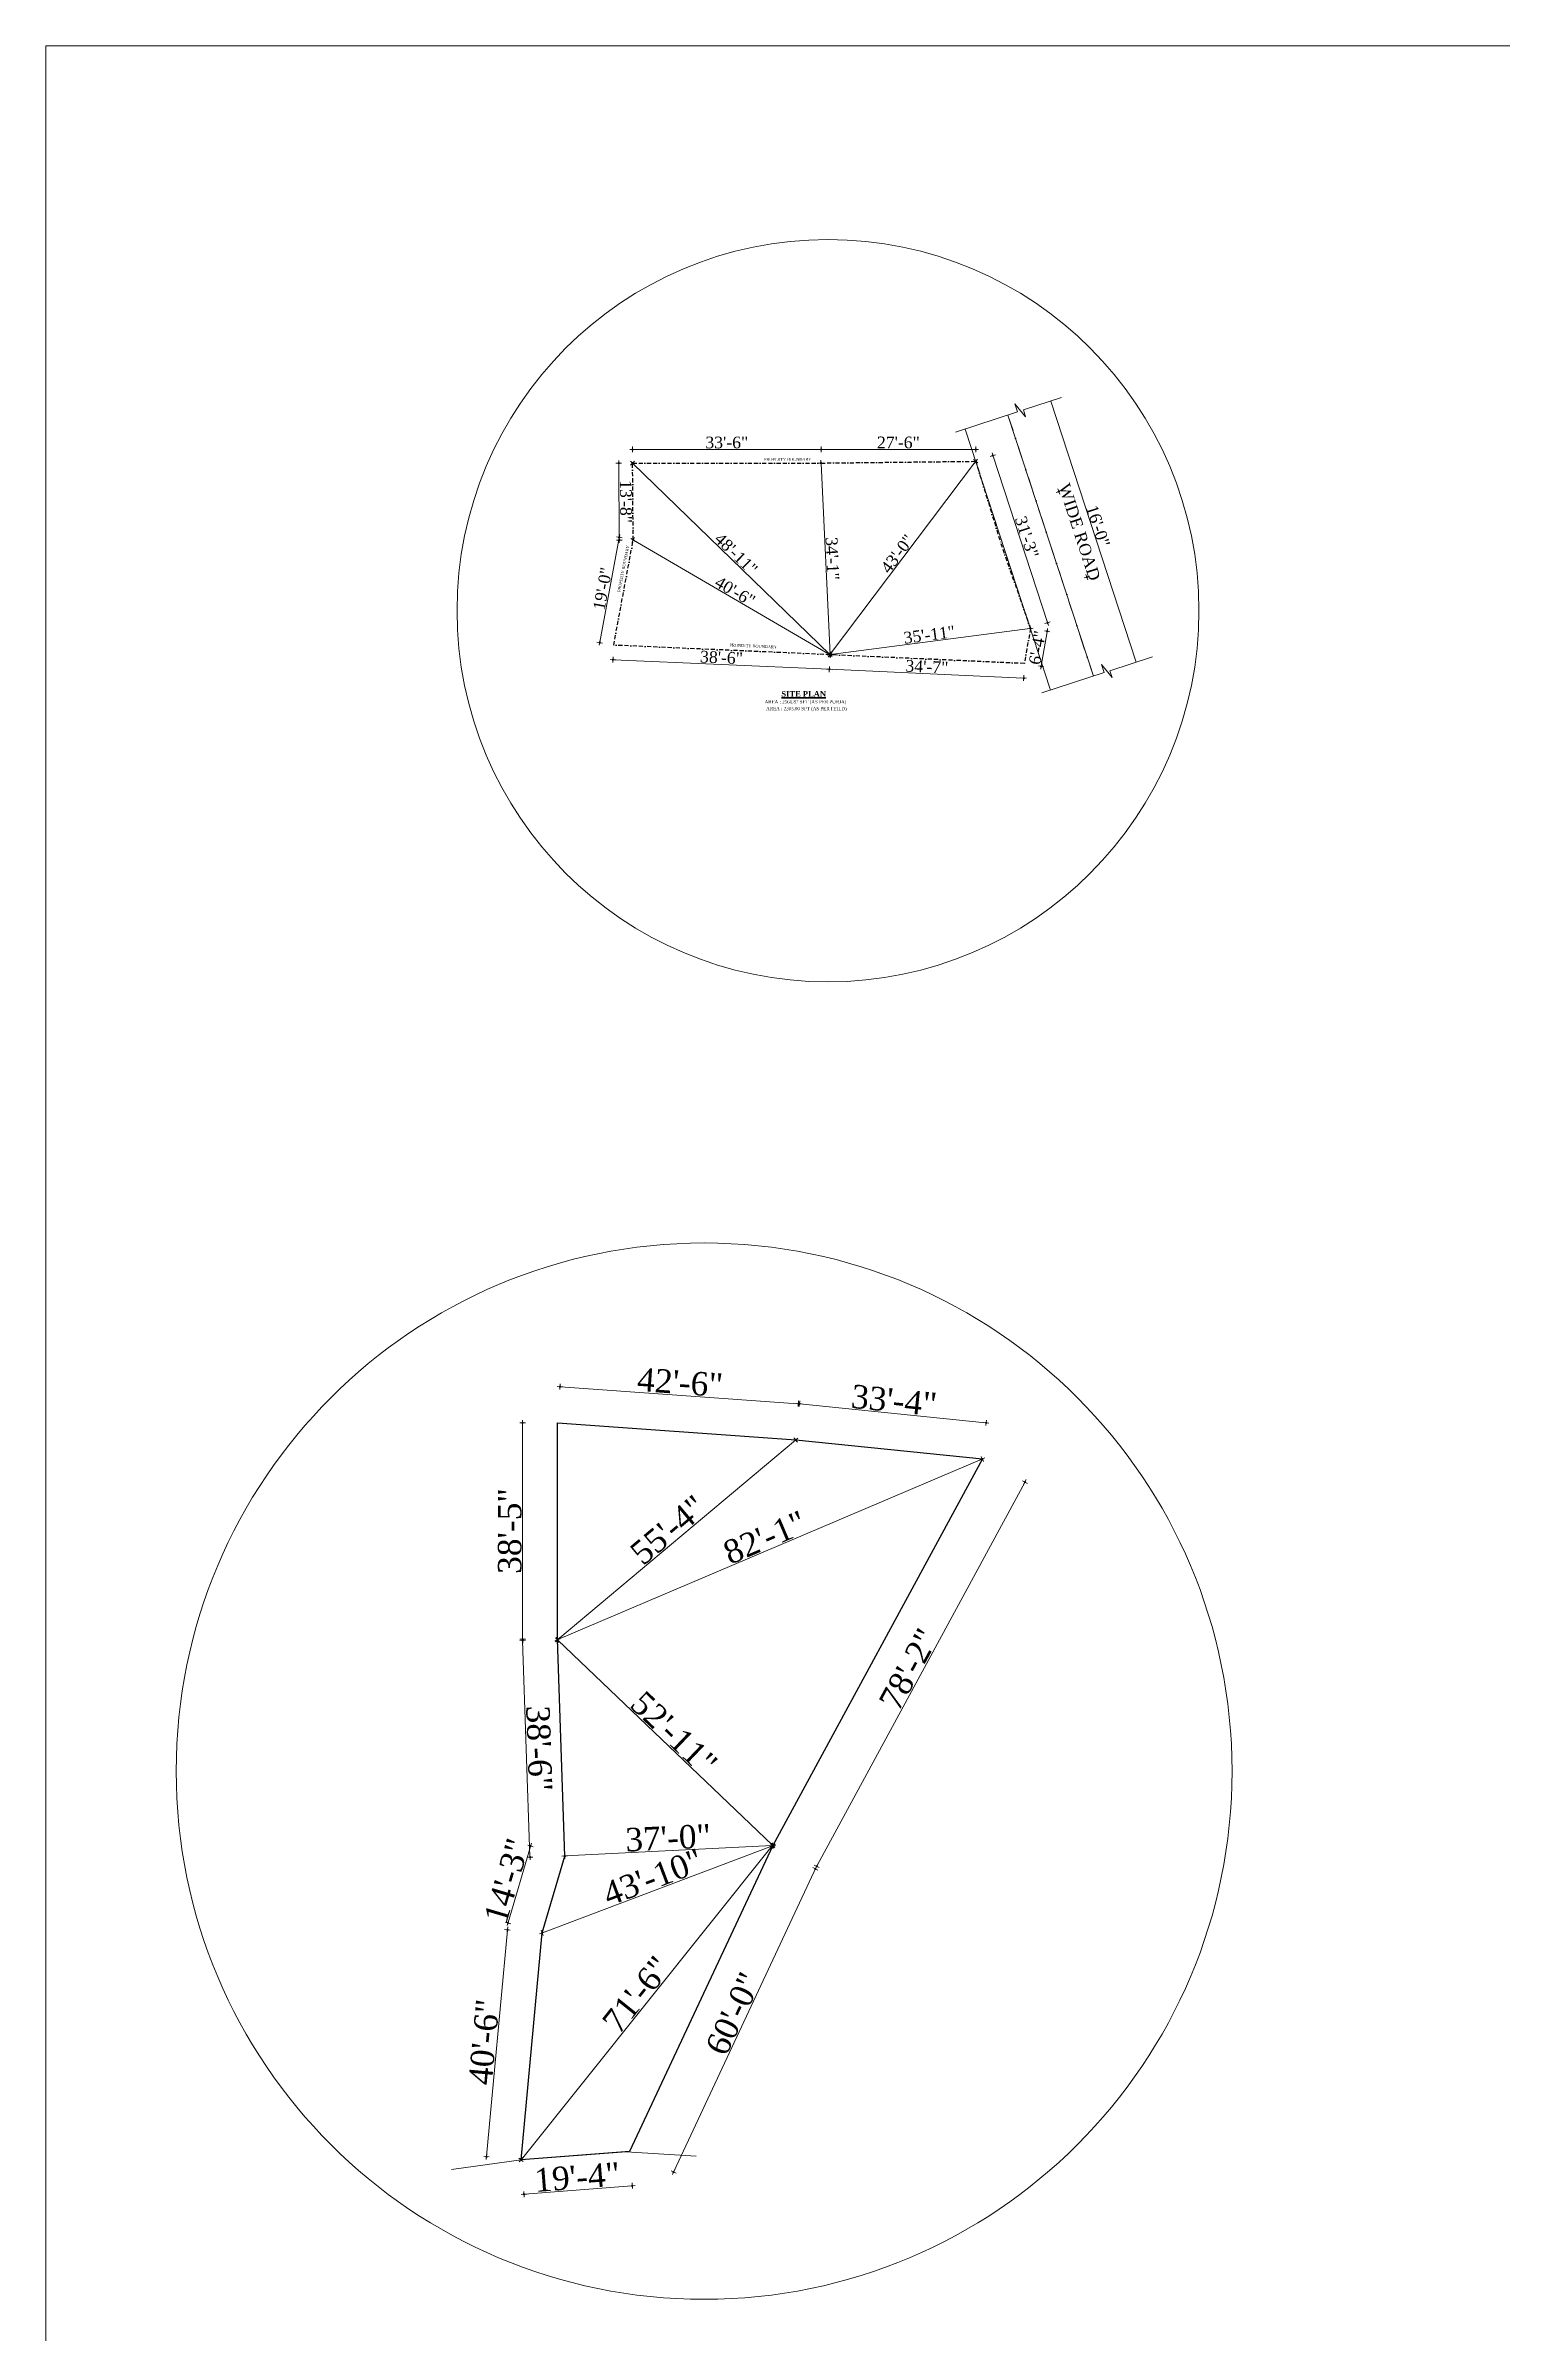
# Model space of a CAD drawing. Header units: inches. Extents: x 897 to 49934, y -34925 to -18564.
# Drawn here: x 27286 to 30395, y -25623 to -20744 of the extents above; entities that cross this region are included whole.
import ezdxf

# ---------------------------------------------------------------- set-up
doc = ezdxf.new("R2010")
doc.units = ezdxf.units.IN
doc.header["$LTSCALE"] = 35
doc.header["$MEASUREMENT"] = 0
doc.header["$PDMODE"] = 34
doc.linetypes.add('BORDER2', pattern=[0.875, 0.25, -0.125, 0.25, -0.125, 0, -0.125])
doc.linetypes.add('DASHDOTX2', pattern=[2, 1, -0.5, 0, -0.5])
for name, color, linetype, lineweight in [('DIMENSION', 115, 'Continuous', 15), ('Eastele', 31, 'Continuous', 25), ('SES-Access Road', 2, 'Continuous', 15), ('SES-CENTRE', 8, 'DASHDOTX2', 13), ('SES-DIMENSION', 142, 'Continuous', 13), ('SES-Elevation', 4, 'Continuous', 15), ('SES-HACTH', 8, 'Continuous', 13), ('SES-Property Boundary', 2, 'Continuous', 15), ('SES-TEXT', 3, 'Continuous', 20), ('SES-TitleText', 7, 'Continuous', 40)]:
    doc.layers.add(name, color=color, linetype=linetype, lineweight=lineweight)
doc.styles.add('7 INCH', font='times.ttf', dxfattribs={"height": 7})
doc.styles.add('SES-ARAIL', font='times.ttf', dxfattribs={"height": 6})
doc.styles.add('SES-Title Text', font='times.ttf', dxfattribs={"height": 10})
doc.dimstyles.new('7 INCH', dxfattribs={"dimscale": 0, "dimtxt": 7, "dimasz": 1, "dimexe": 2, "dimexo": 9, "dimgap": 2, "dimtad": 1, "dimdec": 0, "dimzin": 3, "dimdsep": 46, "dimlunit": 4, "dimtxsty": '7 INCH', "dimblk": 'DIM', "dimcen": 3, "dimdle": 3, "dimse1": 1, "dimse2": 1, "dimclrd": 256, "dimclre": 256, "dimclrt": 7, "dimadec": 1, "dimazin": 2, "dimtfac": 1, "dimtdec": 0, "dimtix": 1, "dimtofl": 0, "dimtmove": 2, "dimatfit": 3, "dimldrblk": 'ARW', "dimfxl": 2, "dimfrac": 2, "dimtolj": 2, "dimtzin": 0, "dimarcsym": 0})

# ---------------------------------------------------------------- blocks, each defined once
blk = doc.blocks.new('DIM')
at = {"layer": 'SES-DIMENSION'}
h = blk.add_hatch(color=256, dxfattribs=at)
h.paths.add_polyline_path([(0, 1.3), (0, 0), (1.3, 0, 0.414214)])
h.paths.add_polyline_path([(1.3, 0), (0, 0), (0, -1.3, 0.414214)])
h.paths.add_polyline_path([(0, 0), (-1.3, 0, 0.414214), (0, -1.3)])
h.paths.add_polyline_path([(0, 1.3, 0.414214), (-1.3, 0), (0, 0)])
for p, q in [((-6, 0), (6, 0)), ((0, 6), (0, -6))]:
    blk.add_line(p, q, dxfattribs=at)
blk.add_circle((0, 0), 1.28, dxfattribs=at)
blk = doc.blocks.new('*D785')
at = {"layer": 'Defpoints', "color": 0, "linetype": 'ByBlock', "transparency": 16777216}
for p in [(77663, -34139), (77261, -34168), (77663, -34168)]:
    blk.add_point(p, dxfattribs=at)
at = {"layer": 'SES-DIMENSION', "linetype": 'ByBlock', "lineweight": -2, "transparency": 16777216}
blk.add_line((77262, -34139), (77662, -34139), dxfattribs=at)
at = {"layer": 'SES-DIMENSION', "linetype": 'ByBlock', "lineweight": -2, "transparency": 16777216, "rotation": 180}
blk.add_blockref('DIM', (77261, -34139), dxfattribs=at)
at = {"layer": 'SES-DIMENSION', "linetype": 'ByBlock', "lineweight": -2, "transparency": 16777216}
blk.add_blockref('DIM', (77663, -34139), dxfattribs=at)
at = {"layer": 'SES-DIMENSION', "color": 7, "linetype": 'ByBlock', "transparency": 16777216, "insert": (77462, -34124.3), "char_height": 25, "attachment_point": 5, "style": '7 INCH'}
blk.add_mtext('\\A2;33\'-6"', dxfattribs=at)
blk = doc.blocks.new('ARW')
at = {"layer": 'SES-DIMENSION'}
blk.add_lwpolyline([(10, 0, 0, 6, 0), (0, 0, 0, 0, 0), (10, 0, 0, 0, 0)], format="xyseb", dxfattribs=at)
blk = doc.blocks.new('*D786')
at = {"layer": 'Defpoints', "color": 0, "linetype": 'ByBlock', "transparency": 16777216}
for p in [(77993, -34139), (77663, -34168), (77993, -34164.2)]:
    blk.add_point(p, dxfattribs=at)
at = {"layer": 'SES-DIMENSION', "linetype": 'ByBlock', "lineweight": -2, "transparency": 16777216}
blk.add_line((77664, -34139), (77992, -34139), dxfattribs=at)
at = {"layer": 'SES-DIMENSION', "linetype": 'ByBlock', "lineweight": -2, "transparency": 16777216, "rotation": 180}
blk.add_blockref('DIM', (77663, -34139), dxfattribs=at)
at = {"layer": 'SES-DIMENSION', "linetype": 'ByBlock', "lineweight": -2, "transparency": 16777216}
blk.add_blockref('DIM', (77993, -34139), dxfattribs=at)
at = {"layer": 'SES-DIMENSION', "color": 7, "linetype": 'ByBlock', "transparency": 16777216, "insert": (77828, -34124.2), "char_height": 25, "attachment_point": 5, "style": '7 INCH'}
blk.add_mtext('\\A2;27\'-6"', dxfattribs=at)
blk = doc.blocks.new('*D787')
at = {"layer": 'Defpoints', "color": 0, "linetype": 'ByBlock', "transparency": 16777216}
for p in [(78029.6, -34152.2), (77993, -34164.2), (78109.6, -34520.5)]:
    blk.add_point(p, dxfattribs=at)
at = {"layer": 'SES-DIMENSION', "linetype": 'ByBlock', "lineweight": -2, "transparency": 16777216}
blk.add_line((78146, -34507.6), (78029.9, -34153.2), dxfattribs=at)
for p, rotation in [((78029.6, -34152.2), 108.1310491531545), ((78146.3, -34508.5), 288.1310491531545)]:
    blk.add_blockref('DIM', p, dxfattribs=dict(at, rotation=rotation))
at = {"layer": 'SES-DIMENSION', "color": 7, "linetype": 'ByBlock', "transparency": 16777216, "insert": (78102, -34325.8), "char_height": 25, "attachment_point": 5, "rotation": 288.131, "style": '7 INCH'}
blk.add_mtext('\\A2;31\'-3"', dxfattribs=at)
blk = doc.blocks.new('*D788')
at = {"layer": 'Defpoints', "color": 0, "linetype": 'ByBlock', "transparency": 16777216}
for p in [(78109.6, -34520.5), (78145.3, -34526.6), (78096.8, -34595.4)]:
    blk.add_point(p, dxfattribs=at)
at = {"layer": 'SES-DIMENSION', "linetype": 'ByBlock', "lineweight": -2, "transparency": 16777216}
blk.add_line((78132.6, -34600.6), (78145.1, -34527.6), dxfattribs=at)
for p, rotation in [((78145.3, -34526.6), 80.27577961300864), ((78132.5, -34601.5), 260.2757796130086)]:
    blk.add_blockref('DIM', p, dxfattribs=dict(at, rotation=rotation))
at = {"layer": 'SES-DIMENSION', "color": 7, "linetype": 'ByBlock', "transparency": 16777216, "insert": (78124.4, -34561.6), "char_height": 25, "attachment_point": 5, "rotation": 80.2758, "style": '7 INCH'}
blk.add_mtext('\\A2;6\'-4"', dxfattribs=at)
blk = doc.blocks.new('*D789')
at = {"layer": 'Defpoints', "color": 0, "linetype": 'ByBlock', "transparency": 16777216}
for p in [(77682.2, -34576.6), (77680.8, -34607.6), (78096.8, -34595.4)]:
    blk.add_point(p, dxfattribs=at)
at = {"layer": 'SES-DIMENSION', "linetype": 'ByBlock', "lineweight": -2, "transparency": 16777216}
blk.add_line((78094.4, -34626.4), (77681.8, -34607.6), dxfattribs=at)
for p, rotation in [((77680.8, -34607.6), 177.3940881137841), ((78095.4, -34626.5), 357.3940881137841)]:
    blk.add_blockref('DIM', p, dxfattribs=dict(at, rotation=rotation))
at = {"layer": 'SES-DIMENSION', "color": 7, "linetype": 'ByBlock', "transparency": 16777216, "insert": (77888.8, -34602.3), "char_height": 25, "attachment_point": 5, "rotation": 357.3941, "style": '7 INCH'}
blk.add_mtext('\\A2;34\'-7"', dxfattribs=at)
blk = doc.blocks.new('*D790')
at = {"layer": 'Defpoints', "color": 0, "linetype": 'ByBlock', "transparency": 16777216}
for p in [(77219.3, -34587.2), (77220.7, -34556.2), (77682.2, -34576.6)]:
    blk.add_point(p, dxfattribs=at)
at = {"layer": 'SES-DIMENSION', "linetype": 'ByBlock', "lineweight": -2, "transparency": 16777216}
blk.add_line((77679.9, -34607.6), (77220.3, -34587.3), dxfattribs=at)
for p, rotation in [((77219.3, -34587.2), 177.472721162154), ((77680.9, -34607.6), 357.472721162154)]:
    blk.add_blockref('DIM', p, dxfattribs=dict(at, rotation=rotation))
at = {"layer": 'SES-DIMENSION', "color": 7, "linetype": 'ByBlock', "transparency": 16777216, "insert": (77450.7, -34582.7), "char_height": 25, "attachment_point": 5, "rotation": 357.4727, "style": '7 INCH'}
blk.add_mtext('\\A2;38\'-6"', dxfattribs=at)
blk = doc.blocks.new('*D791')
at = {"layer": 'Defpoints', "color": 0, "linetype": 'ByBlock', "transparency": 16777216}
for p in [(77232.6, -34326.5), (77262.3, -34332), (77220.7, -34556.2)]:
    blk.add_point(p, dxfattribs=at)
at = {"layer": 'SES-DIMENSION', "linetype": 'ByBlock', "lineweight": -2, "transparency": 16777216}
blk.add_line((77191.2, -34549.7), (77232.4, -34327.5), dxfattribs=at)
for p, rotation in [((77232.6, -34326.5), 79.49685454110015), ((77191, -34550.7), 259.4968545411002)]:
    blk.add_blockref('DIM', p, dxfattribs=dict(at, rotation=rotation))
at = {"layer": 'SES-DIMENSION', "color": 7, "linetype": 'ByBlock', "transparency": 16777216, "insert": (77197.3, -34435.9), "char_height": 25, "attachment_point": 5, "rotation": 79.4969, "style": '7 INCH'}
blk.add_mtext('\\A2;19\'-0"', dxfattribs=at)
blk = doc.blocks.new('*D782')
at = {"layer": 'Defpoints', "color": 0, "linetype": 'ByBlock', "transparency": 16777216}
for p in [(77231.4, -34168.3), (77261, -34168), (77262.3, -34332)]:
    blk.add_point(p, dxfattribs=at)
at = {"layer": 'SES-DIMENSION', "linetype": 'ByBlock', "lineweight": -2, "transparency": 16777216}
blk.add_line((77232.6, -34331.2), (77231.4, -34169.3), dxfattribs=at)
for p, rotation in [((77231.4, -34168.3), 90.43931713900113), ((77232.6, -34332.2), 270.4393171390011)]:
    blk.add_blockref('DIM', p, dxfattribs=dict(at, rotation=rotation))
at = {"layer": 'SES-DIMENSION', "color": 7, "linetype": 'ByBlock', "transparency": 16777216, "insert": (77246.7, -34250.1), "char_height": 25, "attachment_point": 5, "rotation": 270.4393, "style": '7 INCH'}
blk.add_mtext('\\A2;13\'-8"', dxfattribs=at)
blk = doc.blocks.new('*D792')
at = {"layer": 'Defpoints', "color": 0, "linetype": 'ByBlock', "transparency": 16777216}
for p in [(77261, -34168), (77261, -34168), (77682.2, -34576.6)]:
    blk.add_point(p, dxfattribs=at)
at = {"layer": 'SES-DIMENSION', "linetype": 'ByBlock', "lineweight": -2, "transparency": 16777216}
blk.add_line((77681.5, -34575.9), (77261.7, -34168.7), dxfattribs=at)
for p, rotation in [((77261, -34168), 135.8767869999239), ((77682.2, -34576.6), 315.8767869999239)]:
    blk.add_blockref('DIM', p, dxfattribs=dict(at, rotation=rotation))
at = {"layer": 'SES-DIMENSION', "color": 7, "linetype": 'ByBlock', "transparency": 16777216, "insert": (77481.9, -34361.7), "char_height": 25, "attachment_point": 5, "rotation": 315.8768, "style": '7 INCH'}
blk.add_mtext('\\A2;48\'-11"', dxfattribs=at)
blk = doc.blocks.new('*D793')
at = {"layer": 'Defpoints', "color": 0, "linetype": 'ByBlock', "transparency": 16777216}
for p in [(77262.3, -34332), (77682.2, -34576.6), (77682.2, -34576.6)]:
    blk.add_point(p, dxfattribs=at)
at = {"layer": 'SES-DIMENSION', "linetype": 'ByBlock', "lineweight": -2, "transparency": 16777216}
blk.add_line((77263.1, -34332.5), (77681.4, -34576.1), dxfattribs=at)
for p, rotation in [((77262.3, -34332), 149.7885344381017), ((77682.2, -34576.6), 329.7885344381017)]:
    blk.add_blockref('DIM', p, dxfattribs=dict(at, rotation=rotation))
at = {"layer": 'SES-DIMENSION', "color": 7, "linetype": 'ByBlock', "transparency": 16777216, "insert": (77479.7, -34441.6), "char_height": 25, "attachment_point": 5, "rotation": 329.7885, "style": '7 INCH'}
blk.add_mtext('\\A2;40\'-6"', dxfattribs=at)
blk = doc.blocks.new('*D794')
at = {"layer": 'Defpoints', "color": 0, "linetype": 'ByBlock', "transparency": 16777216}
for p in [(77663, -34168), (77682.2, -34576.6), (77682.2, -34576.6)]:
    blk.add_point(p, dxfattribs=at)
at = {"layer": 'SES-DIMENSION', "linetype": 'ByBlock', "lineweight": -2, "transparency": 16777216}
blk.add_line((77663, -34169), (77682.2, -34575.6), dxfattribs=at)
for p, rotation in [((77663, -34168), 92.69713186431446), ((77682.2, -34576.6), 272.6971318643145)]:
    blk.add_blockref('DIM', p, dxfattribs=dict(at, rotation=rotation))
at = {"layer": 'SES-DIMENSION', "color": 7, "linetype": 'ByBlock', "transparency": 16777216, "insert": (77687.3, -34371.6), "char_height": 25, "attachment_point": 5, "rotation": 272.6971, "style": '7 INCH'}
blk.add_mtext('\\A2;34\'-1"', dxfattribs=at)
blk = doc.blocks.new('*D783')
at = {"layer": 'Defpoints', "color": 0, "linetype": 'ByBlock', "transparency": 16777216}
for p in [(77993, -34164.2), (77993, -34164.2), (77682.2, -34576.6)]:
    blk.add_point(p, dxfattribs=at)
at = {"layer": 'SES-DIMENSION', "linetype": 'ByBlock', "lineweight": -2, "transparency": 16777216}
blk.add_line((77682.8, -34575.8), (77992.4, -34165), dxfattribs=at)
for p, rotation in [((77993, -34164.2), 53.00002634811229), ((77682.2, -34576.6), 233.0000263481123)]:
    blk.add_blockref('DIM', p, dxfattribs=dict(at, rotation=rotation))
at = {"layer": 'SES-DIMENSION', "color": 7, "linetype": 'ByBlock', "transparency": 16777216, "insert": (77825.9, -34361.5), "char_height": 25, "attachment_point": 5, "rotation": 53, "style": '7 INCH'}
blk.add_mtext('\\A2;43\'-0"', dxfattribs=at)
blk = doc.blocks.new('*D784')
at = {"layer": 'Defpoints', "color": 0, "linetype": 'ByBlock', "transparency": 16777216}
for p in [(78109.6, -34520.5), (77682.2, -34576.6), (77682.2, -34576.6)]:
    blk.add_point(p, dxfattribs=at)
at = {"layer": 'SES-DIMENSION', "linetype": 'ByBlock', "lineweight": -2, "transparency": 16777216}
blk.add_line((78108.7, -34520.7), (77683.2, -34576.4), dxfattribs=at)
for p, rotation in [((78109.6, -34520.5), 7.469735029892721), ((77682.2, -34576.6), 187.4697350298927)]:
    blk.add_blockref('DIM', p, dxfattribs=dict(at, rotation=rotation))
at = {"layer": 'SES-DIMENSION', "color": 7, "linetype": 'ByBlock', "transparency": 16777216, "insert": (77894, -34534), "char_height": 25, "attachment_point": 5, "rotation": 7.4697, "style": '7 INCH'}
blk.add_mtext('\\A2;35\'-11"', dxfattribs=at)
blk = doc.blocks.new('*D781')
at = {"layer": 'Defpoints', "color": 0, "linetype": 'ByBlock', "transparency": 16777216}
for p in [(78170.2, -34228.6), (78230, -34411.1), (78230, -34411.1)]:
    blk.add_point(p, dxfattribs=at)
at = {"layer": 'SES-DIMENSION', "linetype": 'ByBlock', "lineweight": -2, "transparency": 16777216}
for p, q in [((78169.9, -34227.6), (78169.6, -34226.7)), ((78230.3, -34412), (78230.6, -34413))]:
    blk.add_line(p, q, dxfattribs=at)
for p, rotation in [((78170.2, -34228.6), 288.1310491531544), ((78230, -34411.1), 108.1310491531544)]:
    blk.add_blockref('DIM', p, dxfattribs=dict(at, rotation=rotation))
at = {"layer": 'SES-DIMENSION', "color": 7, "linetype": 'ByBlock', "transparency": 16777216, "insert": (78234, -34308.7), "char_height": 25, "attachment_point": 5, "rotation": 288.131, "style": '7 INCH'}
blk.add_mtext('\\A2;16\'-0"\\PWIDE ROAD', dxfattribs=at)
blk = doc.blocks.new('*D798')
at = {"layer": 'Defpoints', "color": 0, "transparency": 16777216}
for p in [(28891.1, -23639.3), (28377.1, -23679.9), (28885.6, -23716.3)]:
    blk.add_point(p, dxfattribs=at)
at = {"layer": 'DIMENSION', "lineweight": -2, "transparency": 16777216}
blk.add_line((28383.6, -23602.9), (28890.1, -23639.2), dxfattribs=at)
for p, rotation in [((28382.6, -23602.9), 175.9039562410318), ((28891.1, -23639.3), 355.9039562410318)]:
    blk.add_blockref('DIM', p, dxfattribs=dict(at, rotation=rotation))
at = {"layer": 'DIMENSION', "color": 7, "transparency": 16777216, "insert": (28638.8, -23593.7), "char_height": 50, "attachment_point": 5, "rotation": 355.904, "style": '7 INCH'}
blk.add_mtext('\\A2;42\'-6"', dxfattribs=at)
blk = doc.blocks.new('*D799')
at = {"layer": 'Defpoints', "color": 0, "transparency": 16777216}
for p in [(29291.5, -23679.9), (28885.6, -23716.3), (29283.6, -23756.8)]:
    blk.add_point(p, dxfattribs=at)
at = {"layer": 'DIMENSION', "lineweight": -2, "transparency": 16777216}
blk.add_line((28894.4, -23639.4), (29290.5, -23679.8), dxfattribs=at)
for p, rotation in [((28893.4, -23639.3), 174.1851271624009), ((29291.5, -23679.9), 354.1851271624008)]:
    blk.add_blockref('DIM', p, dxfattribs=dict(at, rotation=rotation))
at = {"layer": 'DIMENSION', "color": 7, "transparency": 16777216, "insert": (29095.2, -23632.3), "char_height": 50, "attachment_point": 5, "rotation": 354.1851, "style": '7 INCH'}
blk.add_mtext('\\A2;33\'-4"', dxfattribs=at)
blk = doc.blocks.new('*D800')
at = {"layer": 'Defpoints', "color": 0, "transparency": 16777216}
for p in [(29283.6, -23756.8), (28836.5, -24581.4), (28927.4, -24630.7)]:
    blk.add_point(p, dxfattribs=at)
at = {"layer": 'DIMENSION', "lineweight": -2, "transparency": 16777216}
blk.add_line((29374, -23807), (28927.9, -24629.8), dxfattribs=at)
for p, rotation in [((29374.5, -23806.1), 61.53340160544195), ((28927.4, -24630.7), 241.5334016054419)]:
    blk.add_blockref('DIM', p, dxfattribs=dict(at, rotation=rotation))
at = {"layer": 'DIMENSION', "color": 7, "transparency": 16777216, "insert": (29126.8, -24205.3), "char_height": 50, "attachment_point": 5, "rotation": 61.5334, "style": '7 INCH'}
blk.add_mtext('\\A2;78\'-2"', dxfattribs=at)
blk = doc.blocks.new('*D801')
at = {"layer": 'Defpoints', "color": 0, "transparency": 16777216}
for p in [(28836.5, -24581.4), (28531.2, -25233.4), (28624.9, -25277.3)]:
    blk.add_point(p, dxfattribs=at)
at = {"layer": 'DIMENSION', "lineweight": -2, "transparency": 16777216}
blk.add_line((28929.9, -24626.2), (28625.4, -25276.4), dxfattribs=at)
for p, rotation in [((28930.3, -24625.3), 64.90705035988039), ((28624.9, -25277.3), 244.9070503598803)]:
    blk.add_blockref('DIM', p, dxfattribs=dict(at, rotation=rotation))
at = {"layer": 'DIMENSION', "color": 7, "transparency": 16777216, "insert": (28752.8, -24939.7), "char_height": 50, "attachment_point": 5, "rotation": 64.9071, "style": '7 INCH'}
blk.add_mtext('\\A2;60\'-0"', dxfattribs=at)
blk = doc.blocks.new('*D802')
at = {"layer": 'Defpoints', "color": 0, "transparency": 16777216}
for p in [(28300, -25251.5), (28531.2, -25233.4), (28305.7, -25324.8)]:
    blk.add_point(p, dxfattribs=at)
at = {"layer": 'DIMENSION', "lineweight": -2, "transparency": 16777216}
blk.add_line((28535.9, -25306.8), (28306.7, -25324.7), dxfattribs=at)
for p, rotation in [((28305.7, -25324.8), 184.4669587377612), ((28536.9, -25306.7), 4.466958737761182)]:
    blk.add_blockref('DIM', p, dxfattribs=dict(at, rotation=rotation))
at = {"layer": 'DIMENSION', "color": 7, "transparency": 16777216, "insert": (28419.2, -25288.3), "char_height": 50, "attachment_point": 5, "rotation": 4.467, "style": '7 INCH'}
blk.add_mtext('\\A2;19\'-4"', dxfattribs=at)
blk = doc.blocks.new('*D803')
at = {"layer": 'Defpoints', "color": 0, "transparency": 16777216}
for p in [(28270.5, -24760.8), (28344.6, -24767.6), (28300, -25251.5)]:
    blk.add_point(p, dxfattribs=at)
at = {"layer": 'DIMENSION', "lineweight": -2, "transparency": 16777216}
blk.add_line((28226, -25243.7), (28270.4, -24761.8), dxfattribs=at)
for p, rotation in [((28270.5, -24760.8), 84.73367460843131), ((28225.9, -25244.7), 264.7336746084313)]:
    blk.add_blockref('DIM', p, dxfattribs=dict(at, rotation=rotation))
at = {"layer": 'DIMENSION', "color": 7, "transparency": 16777216, "insert": (28220.9, -25000.2), "char_height": 50, "attachment_point": 5, "rotation": 84.7337, "style": '7 INCH'}
blk.add_mtext('\\A2;40\'-6"', dxfattribs=at)
blk = doc.blocks.new('*D804')
at = {"layer": 'Defpoints', "color": 0, "transparency": 16777216}
for p in [(28319.9, -24582.1), (28392.8, -24603.5), (28344.6, -24767.6)]:
    blk.add_point(p, dxfattribs=at)
at = {"layer": 'DIMENSION', "lineweight": -2, "transparency": 16777216}
blk.add_line((28272, -24745.3), (28319.6, -24583), dxfattribs=at)
for p, rotation in [((28319.9, -24582.1), 73.64008325291114), ((28271.7, -24746.2), 253.6400832529112)]:
    blk.add_blockref('DIM', p, dxfattribs=dict(at, rotation=rotation))
at = {"layer": 'DIMENSION', "color": 7, "transparency": 16777216, "insert": (28269.5, -24656.4), "char_height": 50, "attachment_point": 5, "rotation": 73.6401, "style": '7 INCH'}
blk.add_mtext('\\A2;14\'-3"', dxfattribs=at)
blk = doc.blocks.new('*D805')
at = {"layer": 'Defpoints', "color": 0, "transparency": 16777216}
for p in [(28303, -24143.8), (28377.1, -24141.3), (28392.8, -24603.5)]:
    blk.add_point(p, dxfattribs=at)
at = {"layer": 'DIMENSION', "lineweight": -2, "transparency": 16777216}
blk.add_line((28318.6, -24605), (28303, -24144.8), dxfattribs=at)
for p, rotation in [((28303, -24143.8), 91.94600908713541), ((28318.7, -24606), 271.9460090871354)]:
    blk.add_blockref('DIM', p, dxfattribs=dict(at, rotation=rotation))
at = {"layer": 'DIMENSION', "color": 7, "transparency": 16777216, "insert": (28338.2, -24374), "char_height": 50, "attachment_point": 5, "rotation": 271.946, "style": '7 INCH'}
blk.add_mtext('\\A2;38\'-6"', dxfattribs=at)
blk = doc.blocks.new('*D806')
at = {"layer": 'Defpoints', "color": 0, "transparency": 16777216}
for p in [(28303, -23679.9), (28377.1, -23679.9), (28377.1, -24141.3)]:
    blk.add_point(p, dxfattribs=at)
at = {"layer": 'DIMENSION', "lineweight": -2, "transparency": 16777216}
blk.add_line((28303, -24140.3), (28303, -23680.9), dxfattribs=at)
for p, rotation in [((28303, -23679.9), 90), ((28303, -24141.3), 270)]:
    blk.add_blockref('DIM', p, dxfattribs=dict(at, rotation=rotation))
at = {"layer": 'DIMENSION', "color": 7, "transparency": 16777216, "insert": (28275.6, -23910.6), "char_height": 50, "attachment_point": 5, "rotation": 90, "style": '7 INCH'}
blk.add_mtext('\\A2;38\'-5"', dxfattribs=at)
blk = doc.blocks.new('*D807')
at = {"layer": 'Defpoints', "color": 0, "transparency": 16777216}
for p in [(28885.6, -23716.3), (28885.6, -23716.3), (28377.1, -24142.6)]:
    blk.add_point(p, dxfattribs=at)
at = {"layer": 'DIMENSION', "lineweight": -2, "transparency": 16777216}
blk.add_line((28377.8, -24141.9), (28884.8, -23716.9), dxfattribs=at)
for p, rotation in [((28885.6, -23716.3), 39.97531281655489), ((28377.1, -24142.6), 219.9753128165549)]:
    blk.add_blockref('DIM', p, dxfattribs=dict(at, rotation=rotation))
at = {"layer": 'DIMENSION', "color": 7, "transparency": 16777216, "insert": (28613.7, -23908.4), "char_height": 50, "attachment_point": 5, "rotation": 39.9753, "style": '7 INCH'}
blk.add_mtext('\\A2;55\'-4"', dxfattribs=at)
blk = doc.blocks.new('*D808')
at = {"layer": 'Defpoints', "color": 0, "transparency": 16777216}
for p in [(29283.6, -23756.8), (28377.1, -24142.5), (28377.2, -24142.6)]:
    blk.add_point(p, dxfattribs=at)
at = {"layer": 'DIMENSION', "lineweight": -2, "transparency": 16777216}
blk.add_line((29282.7, -23757.3), (28378.1, -24142.2), dxfattribs=at)
for p, rotation in [((29283.6, -23756.9), 23.04983012877955), ((28377.2, -24142.6), 203.0498301287795)]:
    blk.add_blockref('DIM', p, dxfattribs=dict(at, rotation=rotation))
at = {"layer": 'DIMENSION', "color": 7, "transparency": 16777216, "insert": (28819.7, -23924.5), "char_height": 50, "attachment_point": 5, "rotation": 23.0498, "style": '7 INCH'}
blk.add_mtext('\\A2;82\'-1"', dxfattribs=at)
blk = doc.blocks.new('*D809')
at = {"layer": 'Defpoints', "color": 0, "transparency": 16777216}
for p in [(28377.2, -24142.7), (28836.5, -24581.4), (28836.5, -24581.4)]:
    blk.add_point(p, dxfattribs=at)
at = {"layer": 'DIMENSION', "lineweight": -2, "transparency": 16777216}
blk.add_line((28377.9, -24143.4), (28835.8, -24580.7), dxfattribs=at)
for p, rotation in [((28377.2, -24142.7), 136.3182691235328), ((28836.5, -24581.4), 316.3182691235328)]:
    blk.add_blockref('DIM', p, dxfattribs=dict(at, rotation=rotation))
at = {"layer": 'DIMENSION', "color": 7, "transparency": 16777216, "insert": (28625.8, -24342.2), "char_height": 50, "attachment_point": 5, "rotation": 316.3183, "style": '7 INCH'}
blk.add_mtext('\\A2;52\'-11"', dxfattribs=at)
blk = doc.blocks.new('*D810')
at = {"layer": 'Defpoints', "color": 0, "transparency": 16777216}
for p in [(28836.5, -24581.4), (28836.5, -24581.4), (28392.8, -24603.5)]:
    blk.add_point(p, dxfattribs=at)
at = {"layer": 'DIMENSION', "lineweight": -2, "transparency": 16777216}
blk.add_line((28393.8, -24603.4), (28835.5, -24581.4), dxfattribs=at)
for p, rotation in [((28836.5, -24581.4), 2.848373011878359), ((28392.8, -24603.5), 182.8483730118784)]:
    blk.add_blockref('DIM', p, dxfattribs=dict(at, rotation=rotation))
at = {"layer": 'DIMENSION', "color": 7, "transparency": 16777216, "insert": (28613.3, -24565), "char_height": 50, "attachment_point": 5, "rotation": 2.8484, "style": '7 INCH'}
blk.add_mtext('\\A2;37\'-0"', dxfattribs=at)
blk = doc.blocks.new('*D811')
at = {"layer": 'Defpoints', "color": 0, "transparency": 16777216}
for p in [(28836.5, -24581.4), (28836.5, -24581.4), (28344.6, -24767.6)]:
    blk.add_point(p, dxfattribs=at)
at = {"layer": 'DIMENSION', "lineweight": -2, "transparency": 16777216}
blk.add_line((28345.5, -24767.3), (28835.6, -24581.7), dxfattribs=at)
for p, rotation in [((28836.5, -24581.4), 20.73351221249043), ((28344.6, -24767.6), 200.7335122124904)]:
    blk.add_blockref('DIM', p, dxfattribs=dict(at, rotation=rotation))
at = {"layer": 'DIMENSION', "color": 7, "transparency": 16777216, "insert": (28580.9, -24648.8), "char_height": 50, "attachment_point": 5, "rotation": 20.7335, "style": '7 INCH'}
blk.add_mtext('\\A2;43\'-10"', dxfattribs=at)
blk = doc.blocks.new('*D812')
at = {"layer": 'Defpoints', "color": 0, "transparency": 16777216}
for p in [(28836.1, -24581.1), (28836.5, -24581.4), (28300, -25251.5)]:
    blk.add_point(p, dxfattribs=at)
at = {"layer": 'DIMENSION', "lineweight": -2, "transparency": 16777216}
blk.add_line((28300.2, -25250.4), (28835.5, -24581.9), dxfattribs=at)
for p, rotation in [((28836.1, -24581.1), 51.31673096793426), ((28299.6, -25251.2), 231.3167309679342)]:
    blk.add_blockref('DIM', p, dxfattribs=dict(at, rotation=rotation))
at = {"layer": 'DIMENSION', "color": 7, "transparency": 16777216, "insert": (28546.4, -24898.9), "char_height": 50, "attachment_point": 5, "rotation": 51.3167, "style": '7 INCH'}
blk.add_mtext('\\A2;71\'-6"', dxfattribs=at)
blk = doc.blocks.new('fasfx')
at = {"layer": 'SES-CENTRE'}
blk.add_line((78061.7, -34065.6), (78244, -34622.2), dxfattribs=at)
at = {"layer": 'SES-DIMENSION', "linetype": 'ByBlock'}
for p, q in [((78152.9, -34035.7), (78335.2, -34592.3)), ((77970.5, -34095.4), (78152.7, -34652.1)), ((78061.7, -34065.6), (78244, -34622.2))]:
    blk.add_line(p, q, dxfattribs=at)
at = {"layer": 'SES-Elevation'}
blk.add_circle((77677.8, -34482.8), 791.3, dxfattribs=at)
at = {"layer": 'SES-HACTH'}
for points in [[(77950, -34102.1), (78082.4, -34058.8), (78076.7, -34041.6), (78099.4, -34069.5), (78094.6, -34054.8), (78175.8, -34028.2)], [(77950, -34102.1), (78082.4, -34058.8), (78076.7, -34041.6), (78099.4, -34069.5), (78094.6, -34054.8), (78175.8, -34028.2)], [(78134.2, -34658.1), (78266.7, -34614.8), (78261, -34597.6), (78283.7, -34625.5), (78278.9, -34610.8), (78370.1, -34580.9)]]:
    blk.add_lwpolyline(points, dxfattribs=at)
at = {"layer": 'SES-Property Boundary', "linetype": 'BORDER2', "lineweight": 30}
for p, q in [((77262.3, -34332), (77261, -34168)), ((77261, -34168), (77663, -34168)), ((77663, -34168), (77993, -34164.2)), ((77993, -34164.2), (78046.5, -34339.2)), ((77220.7, -34556.2), (77262.3, -34332)), ((78046.5, -34339.2), (78109.6, -34520.5)), ((78109.6, -34520.5), (78096.8, -34595.4)), ((77682.2, -34576.6), (77220.7, -34556.2)), ((78096.8, -34595.4), (77682.2, -34576.6))]:
    blk.add_line(p, q, dxfattribs=at)
at = {"layer": 'SES-TEXT', "linetype": 'ByBlock', "insert": (77505.4, -34157.1), "char_height": 6, "width": 173.34, "attachment_point": 1, "style": 'SES-ARAIL'}
blk.add_mtext('\\pxqc;PROPERTY BOUNDARY', dxfattribs=at)
at = {"layer": 'SES-TEXT', "linetype": 'ByBlock', "char_height": 6, "width": 173.34, "attachment_point": 1, "style": 'SES-ARAIL'}
for insert, rotation in [((77221.6, -34477.6), 78.8314), ((77431.9, -34551.5), 357.6054)]:
    blk.add_mtext('\\pxqc;PROPERTY BOUNDARY', dxfattribs=dict(at, insert=insert, rotation=rotation))
at = {"layer": 'SES-TitleText', "style": 'SES-ARAIL'}
for s, p in [('AREA : 2566.87 SFT (AS PER PURJA)', (77542.7, -34680.6)), ('AREA : 2305.00 SFT (AS PER FEILD)', (77545.9, -34695))]:
    blk.add_text(s, height=7, dxfattribs=at).set_placement(p)
at = {"layer": 'SES-TitleText', "insert": (77578.4, -34654.2), "char_height": 12, "width": 233, "attachment_point": 1, "style": 'SES-Title Text'}
blk.add_mtext('{\\fTimes New Roman|b1|i0|c0|p18;\\LSITE PLAN}', dxfattribs=at)
at = {"layer": 'SES-DIMENSION', "linetype": 'ByBlock'}
for base, p1, p2, picture, middle in [((77663, -34139), (77261, -34168), (77663, -34168), '*D785', (77462, -34124.3)), ((77993, -34139), (77663, -34168), (77993, -34164.2), '*D786', (77828, -34124.2))]:
    dim = blk.add_linear_dim(base=base, p1=p1, p2=p2, dimstyle='7 INCH', override={"dimscale": 1}, dxfattribs=at)
    dim.commit()
    dim.dimension.update_dxf_attribs({"geometry": picture, "text_midpoint": middle})
for p1, p2, distance, picture, middle in [((78109.6, -34520.5), (77993, -34164.2), -38.6, '*D787', (78102, -34325.8)), ((77262.3, -34332), (77261, -34168), 29.6, '*D782', (77246.7, -34250.1)), ((77682.2, -34576.6), (77261, -34168), 0, '*D792', (77481.9, -34361.7)), ((77663, -34168), (77682.2, -34576.6), 0, '*D794', (77687.3, -34371.6)), ((77682.2, -34576.6), (77993, -34164.2), 0, '*D783', (77825.9, -34361.5)), ((77220.7, -34556.2), (77262.3, -34332), 30.2, '*D791', (77197.3, -34435.9)), ((77262.3, -34332), (77682.2, -34576.6), 0, '*D793', (77479.7, -34441.6)), ((78109.6, -34520.5), (77682.2, -34576.6), 0, '*D784', (77894, -34534)), ((78096.8, -34595.4), (78109.6, -34520.5), -36.2, '*D788', (78124.4, -34561.6)), ((77682.2, -34576.6), (77220.7, -34556.2), 31.1, '*D790', (77450.7, -34582.7)), ((78096.8, -34595.4), (77682.2, -34576.6), 31.1, '*D789', (77888.8, -34602.3))]:
    dim = blk.add_aligned_dim(p1=p1, p2=p2, distance=distance, dimstyle='7 INCH', override={"dimscale": 1}, dxfattribs=at)
    dim.commit()
    dim.dimension.update_dxf_attribs({"geometry": picture, "text_midpoint": middle})
dim = blk.add_aligned_dim(p1=(78170.2, -34228.6), p2=(78230, -34411.1), distance=0, text='<>\\PWIDE ROAD', dimstyle='7 INCH', override={"dimscale": 1}, dxfattribs=at)
dim.commit()
dim.dimension.update_dxf_attribs({"geometry": '*D781', "text_midpoint": (78234, -34308.7)})
blk = doc.blocks.new('asg')
at = {"layer": 'DIMENSION', "color": 251}
blk.add_lwpolyline([(28672.9, -25243.5), (28523.6, -25234), (28300, -25251.5), (28151.4, -25271.8)], dxfattribs=at)
at = {"layer": 'Eastele'}
blk.add_lwpolyline([(28836.5, -24581.4), (28531.2, -25233.4), (28300, -25251.5), (28344.6, -24767.6), (28392.8, -24603.5), (28377.1, -24141.3), (28377.1, -23679.9), (28885.6, -23716.3), (29283.6, -23756.8), (28836.5, -24581.4)], dxfattribs=at)
at = {"layer": 'DIMENSION', "color": 251}
for p1, p2, distance, picture, middle in [((28377.1, -23679.9), (28885.6, -23716.3), 77.2, '*D798', (28638.8, -23593.7)), ((28885.6, -23716.3), (29283.6, -23756.8), 77.4, '*D799', (29095.2, -23632.3)), ((28377.1, -24141.3), (28377.1, -23679.9), 74.1, '*D806', (28275.6, -23910.6)), ((28377.1, -24142.6), (28885.6, -23716.3), 0, '*D807', (28613.7, -23908.4)), ((29283.6, -23756.8), (28377.1, -24142.5), 0.1, '*D808', (28819.7, -23924.5)), ((29283.6, -23756.8), (28836.5, -24581.4), 103.4, '*D800', (29126.8, -24205.3)), ((28392.8, -24603.5), (28377.1, -24141.3), 74.2, '*D805', (28338.2, -24374)), ((28377.2, -24142.7), (28836.5, -24581.4), 0, '*D809', (28625.8, -24342.2)), ((28392.8, -24603.5), (28836.5, -24581.4), 0, '*D810', (28613.3, -24565)), ((28344.6, -24767.6), (28392.8, -24603.5), 76, '*D804', (28269.5, -24656.4)), ((28300, -25251.5), (28836.5, -24581.4), 0.5, '*D812', (28546.4, -24898.9)), ((28344.6, -24767.6), (28836.5, -24581.4), 0, '*D811', (28580.9, -24648.8)), ((28836.5, -24581.4), (28531.2, -25233.4), 103.5, '*D801', (28752.8, -24939.7)), ((28300, -25251.5), (28344.6, -24767.6), 74.4, '*D803', (28220.9, -25000.2)), ((28531.2, -25233.4), (28300, -25251.5), 73.5, '*D802', (28419.2, -25288.3))]:
    dim = blk.add_aligned_dim(p1=p1, p2=p2, distance=distance, dimstyle='7 INCH', override={"dimscale": 1, "dimfxlon": 1}, dxfattribs=at)
    dim.commit()
    dim.dimension.update_dxf_attribs({"geometry": picture, "text_midpoint": middle})

msp = doc.modelspace()

# ---------------------------------------------------------------- linework, layer by layer
at = {"layer": 'SES-Access Road'}
msp.add_lwpolyline([(32541.5, -25999.5), (27285.75, -25999.5), (27285.75, -20743.75), (32541.5, -20743.75)], close=True, dxfattribs=at)
at = {"layer": 'SES-Elevation'}
msp.add_circle((28690.11, -24422.53), 1126.08, dxfattribs=at)

# ---------------------------------------------------------------- block references
for name, p in [('fasfx', (-48723.53, 12534.5)), ('asg', (0, 0))]:
    msp.add_blockref(name, p, dxfattribs=at)

doc.saveas('drawing.dxf')
